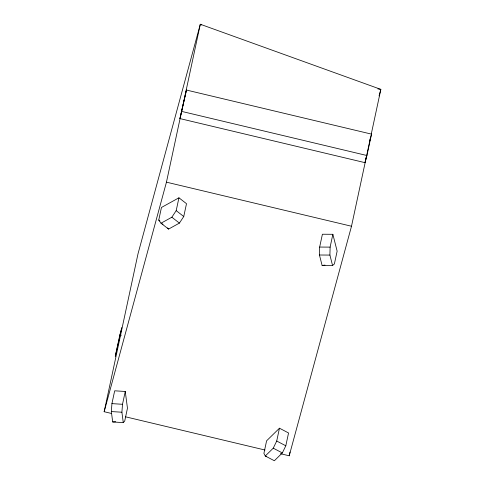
<?xml version="1.0" encoding="UTF-8"?>
<svg xmlns="http://www.w3.org/2000/svg" width="485" height="485" viewBox="0 0 485 485"><rect width="100%" height="100%" fill="white"/><g stroke="black" fill="none" stroke-linecap="round" stroke-linejoin="round"><path stroke-width="0.73" d="M319.445 255.007L319.657 247.059L322.404 234.237L332.862 234.297L337.142 251.133L334.389 263.955L332.558 265.507L322.101 265.447L319.445 255.007L329.909 255.074L332.558 265.507M329.909 255.074L330.115 247.12L332.862 234.297M111.332 411.565L111.932 403.629L114.678 390.807L125.257 391.468L127.464 408.231L124.712 421.053L123.275 422.623L112.702 421.956L111.332 411.565L121.905 412.226L123.275 422.623M121.905 412.226L122.505 404.29L125.257 391.468M119.868 334.892L115.278 356.287L121.802 327.751L119.868 334.892L121.335 335.238M111.495 413.462L104.154 411.716L138.007 253.8L200.305 24.25L380.846 89.379L371.328 133.769M179.941 118.589L186.464 90.052L371.522 134.127L366.933 155.521L364.999 162.657L179.941 118.589L186.464 90.052M104.154 411.716L166.452 182.166L200.305 24.25L201.639 24.953M158.765 220.032L161.456 207.465L178.941 197.807L186.501 203.688L183.754 216.51L179.414 223.1L168.574 229.084L161.014 223.203L158.765 220.032L159.917 220.978M162.984 224.319L161.014 223.203L171.854 217.219L176.194 210.629L178.941 197.807M266.671 456.427L265.277 455.991L273.249 448.176L276.717 441.029L279.463 428.207L288.557 432.966L285.804 445.788L282.343 452.935L274.364 460.75L265.277 455.991L263.907 453.384L266.598 440.816L279.463 428.207M280.397 453.693L289.205 455.791L290 452.093M364.999 162.657L366.102 157.498M289.205 455.791L351.504 226.24L370.54 137.467M379.058 95.957L380.846 89.379L377.863 88.913M369.776 140.553L371.522 134.127M322.101 265.447L324.992 265.095M112.702 421.956L115.703 421.732M319.657 247.059L330.115 247.12M111.932 403.629L122.505 404.29M181.881 111.447L366.933 155.521M166.452 182.166L351.504 226.24M125.451 416.785L264.974 450.019M276.717 441.029L285.804 445.788M273.249 448.176L282.343 452.935M176.194 210.629L183.754 216.51M171.854 217.219L179.414 223.1M167.652 227.92L168.574 229.084"/></g></svg>
